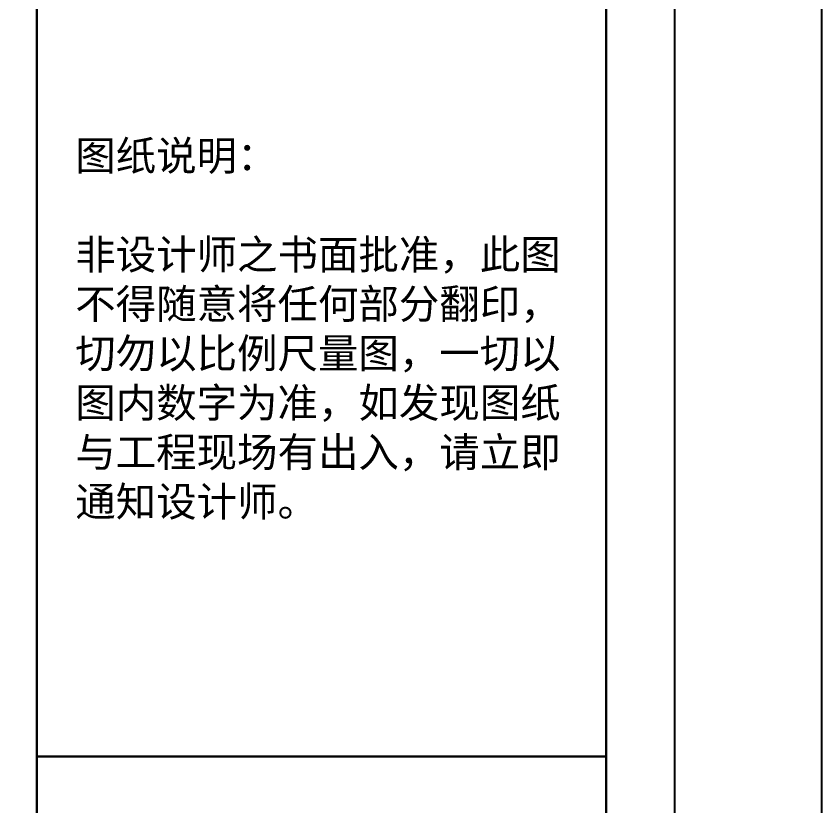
# Model space of a CAD drawing. Header units: millimetres. Extents: x -113526 to 211532, y -79714 to 28306.
# Drawn here: x 139791 to 143093, y -42998 to -39760 of the extents above; entities that cross this region are included whole.
import ezdxf

# ---------------------------------------------------------------- set-up
doc = ezdxf.new("R2010")
doc.units = ezdxf.units.MM
doc.layers.add('10线框', color=8, linetype='Continuous')
doc.styles.add('TXT', font='txt.shx', dxfattribs={"bigfont": 'hztxt.shx'})

# ---------------------------------------------------------------- blocks, each defined once
blk = doc.blocks.new('图框')
at = {"layer": '10线框', "color": 4}
blk.add_lwpolyline([(320670.1, -86662.1), (301520.2, -86662.1), (301520.2, -100261.8), (320670.1, -100261.8)], close=True, dxfattribs=at)

msp = doc.modelspace()

# ---------------------------------------------------------------- linework, layer by layer
at = {"layer": '10线框'}
for p, q in [((142489.5, -52420.7), (142489.5, -36378.7)), ((142489.5, -52420.7), (142489.5, -36378.7)), ((139876.1, -36660.2), (139876.1, -52139.3)), ((139876.1, -42795.5), (142208, -42795.5)), ((139876.1, -42795.5), (142208, -42795.5))]:
    msp.add_line(p, q, dxfattribs=at)
at = {"layer": '10线框', "lineweight": 0}
msp.add_line((139876.1, -36660.2), (139876.1, -52139.3), dxfattribs=at)
at = {"layer": '10线框', "lineweight": 30}
for p, q in [((139876.1, -52139.3), (139876.1, -36660.2)), ((142208, -36660.2), (142208, -52139.3)), ((142208, -36660.2), (142208, -52139.3)), ((139876.1, -42795.5), (142208, -42795.5)), ((139876.1, -42795.5), (142208, -42795.5))]:
    msp.add_line(p, q, dxfattribs=at)

# ---------------------------------------------------------------- block references
at = {"xscale": 1.238710232719313, "yscale": 1.238710232704761, "zscale": 1.238710232707264}
msp.add_blockref('图框', (-254124.8, 71372.5), dxfattribs=at)

# ---------------------------------------------------------------- texts
at = {"layer": '10线框', "lineweight": 30, "insert": (140033, -40271.1), "char_height": 121.53, "width": 2055.882, "attachment_point": 1, "style": 'TXT'}
msp.add_mtext('{\\fSimHei|b0|i0|c134|p2;图纸说明：\\P            \\P非设计师之书面批准，此图不得随意将任何部分翻印，切勿以比例尺量图，一切以图内数字为准，如发现图纸与工程现场有出入，请立即通知设计师。}', dxfattribs=at)
msp.add_mtext('{\\fSimHei|b0|i0|c134|p2;图纸说明：\\P            \\P非设计师之书面批准，此图不得随意将任何部分翻印，切勿以比例尺量图，一切以图内数字为准，如发现图纸与工程现场有出入，请立即通知设计师。}', dxfattribs=at)

doc.saveas('drawing.dxf')
